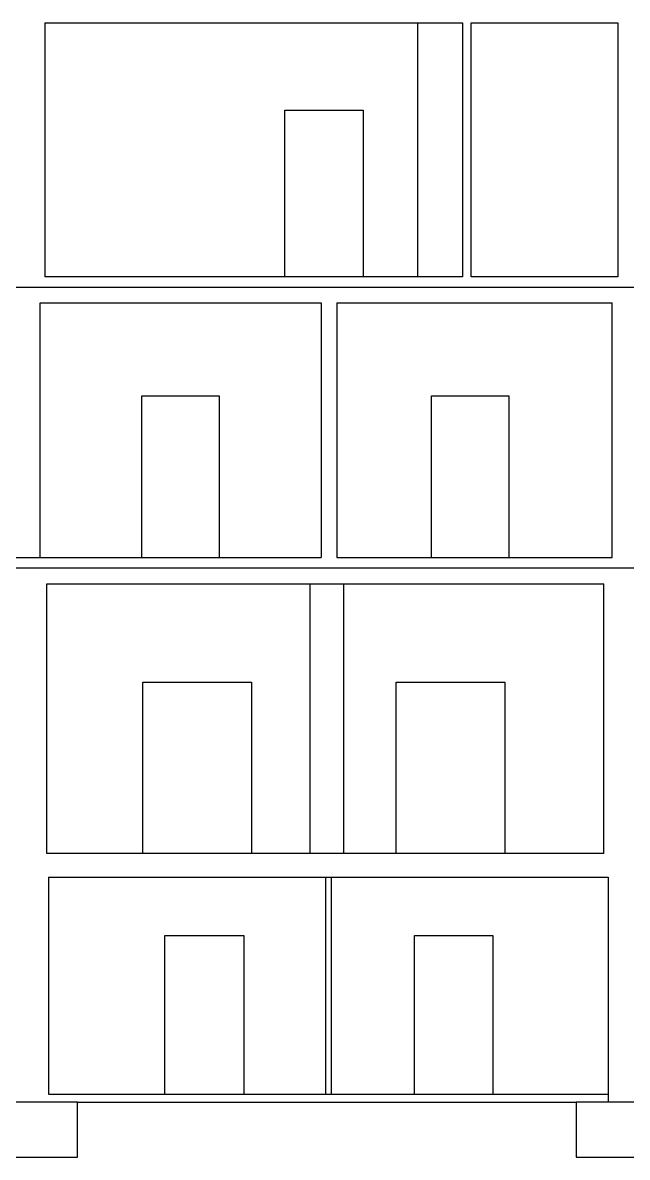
# Model space of a CAD drawing. Header units: metres. Extents: x -3551 to -3365, y -115 to 134.
# Drawn here: x -3462.92 to -3455.26, y 100.43 to 114.81 of the extents above; entities that cross this region are included whole.
import ezdxf

# ---------------------------------------------------------------- set-up
doc = ezdxf.new("R2010")
doc.units = ezdxf.units.M
doc.header["$LTSCALE"] = 0.01
doc.layers.add('A_ansicht', color=9, linetype='CONTINUOUS')
doc.layers.add('A_wände', color=6, linetype='CONTINUOUS')

msp = doc.modelspace()

# ---------------------------------------------------------------- linework, layer by layer
at = {"layer": 'A_ansicht'}
msp.add_line((-3457.91912, 114.81036), (-3457.91911, 111.59036), dxfattribs=at)
for points in [[(-3459.59928, 111.59036), (-3459.59928, 113.70036), (-3458.60937, 113.70036), (-3458.60936, 111.59036)], [(-3461.4143, 108.03036), (-3461.4143, 110.08036), (-3460.43437, 110.08036), (-3460.43436, 108.03036)], [(-3457.73951, 108.03036), (-3457.73951, 110.08036), (-3456.7596, 110.08036), (-3456.75959, 108.03036)], [(-3459.27839, 104.28036), (-3459.27841, 107.70036)], [(-3458.8584, 107.70036), (-3458.85838, 104.28036)], [(-3461.39988, 104.28036), (-3461.39988, 106.45036), (-3460.02491, 106.45037), (-3460.02491, 104.28036)], [(-3458.18789, 104.28037), (-3458.18789, 106.45037), (-3456.81289, 106.45037), (-3456.81289, 104.28036)], [(-3461.12038, 101.23036), (-3461.12038, 103.24036), (-3460.12046, 103.24036), (-3460.12046, 101.23036)], [(-3457.95808, 101.23037), (-3457.95808, 103.24037), (-3456.96315, 103.24037), (-3456.96315, 101.23036)]]:
    msp.add_lwpolyline(points, dxfattribs=at)
at = {"layer": 'A_wände'}
for p, q in [((-3462.64383, 114.81036), (-3462.64382, 111.59036)), ((-3457.34916, 114.81036), (-3457.34916, 111.59036)), ((-3457.23916, 111.59036), (-3457.23916, 114.81036)), ((-3455.37927, 114.81036), (-3455.37925, 111.59036)), ((-3462.70033, 108.03036), (-3462.70033, 111.26036)), ((-3459.14057, 111.26036), (-3459.14057, 108.03036)), ((-3458.93946, 111.26036), (-3458.93944, 108.03036)), ((-3455.44966, 108.03036), (-3455.44967, 111.26036)), ((-3462.59531, 103.98036), (-3462.59529, 101.23036)), ((-3455.50324, 103.98036), (-3455.50322, 101.13036))]:
    msp.add_line(p, q, dxfattribs=at)
at = {"layer": 'A_wände', "linetype": 'Continuous'}
for p, q in [((-3462.64383, 114.81036), (-3457.34916, 114.81036)), ((-3457.23916, 114.81036), (-3455.37927, 114.81036)), ((-3457.34916, 111.59036), (-3462.64382, 111.59036)), ((-3455.37925, 111.59036), (-3457.23916, 111.59036)), ((-3462.70033, 111.26036), (-3459.14057, 111.26036)), ((-3458.93946, 111.26036), (-3455.44967, 111.26036)), ((-3463.15311, 108.03036), (-3459.14057, 108.03036)), ((-3458.93944, 108.03036), (-3455.44966, 108.03036)), ((-3462.61775, 104.28036), (-3462.61776, 107.70036)), ((-3462.61776, 107.70036), (-3455.5584, 107.70036)), ((-3455.5584, 104.28036), (-3455.5584, 107.70036)), ((-3455.5584, 104.28036), (-3462.61775, 104.28036)), ((-3462.59531, 103.98036), (-3455.50324, 103.98036)), ((-3459.08552, 103.98036), (-3459.08552, 101.23036)), ((-3459.01305, 103.98036), (-3459.01304, 101.23036)), ((-3462.59529, 101.23036), (-3455.50322, 101.23036))]:
    msp.add_line(p, q, dxfattribs=at)
at = {"layer": 'A_wände', "color": 1}
for p, q in [((-3463.13881, 111.46036), (-3442.29044, 111.46036)), ((-3463.15311, 107.90036), (-3442.33531, 107.90036))]:
    msp.add_line(p, q, dxfattribs=at)
at = {"layer": 'A_wände', "color": 3}
msp.add_line((-3462.22776, 101.13036), (-3455.90699, 101.13036), dxfattribs=at)
for points in [[(-3463.52776, 100.43036), (-3462.22776, 100.43036), (-3462.22776, 101.13036), (-3463.52776, 101.13036)], [(-3455.90699, 100.43036), (-3454.60699, 100.43036), (-3454.60699, 101.13036), (-3455.90699, 101.13036)]]:
    msp.add_lwpolyline(points, close=True, dxfattribs=at)

doc.saveas('drawing.dxf')
